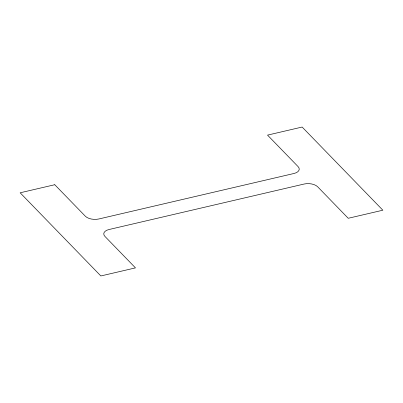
<?xml version="1.0" encoding="UTF-8"?>
<svg xmlns="http://www.w3.org/2000/svg" width="403" height="403" viewBox="0 0 403 403"><rect width="100%" height="100%" fill="white"/><g stroke="black" fill="none" stroke-linecap="round" stroke-linejoin="round"><path stroke-width="0.6" d="M54.768 184.72L20.15 192.79L100.856 275.954L135.473 267.884L104.921 236.4A10.004 5.229 3.6 0 1 109.047 229.509L304.169 184.02A10.004 5.229 3.6 0 1 317.68 186.801L348.232 218.28L382.85 210.21L302.144 127.046L267.527 135.116L298.079 166.6A10.004 5.229 3.6 0 1 293.953 173.492L98.831 218.98A10.004 5.229 3.6 0 1 85.32 216.199L54.768 184.72"/></g></svg>
